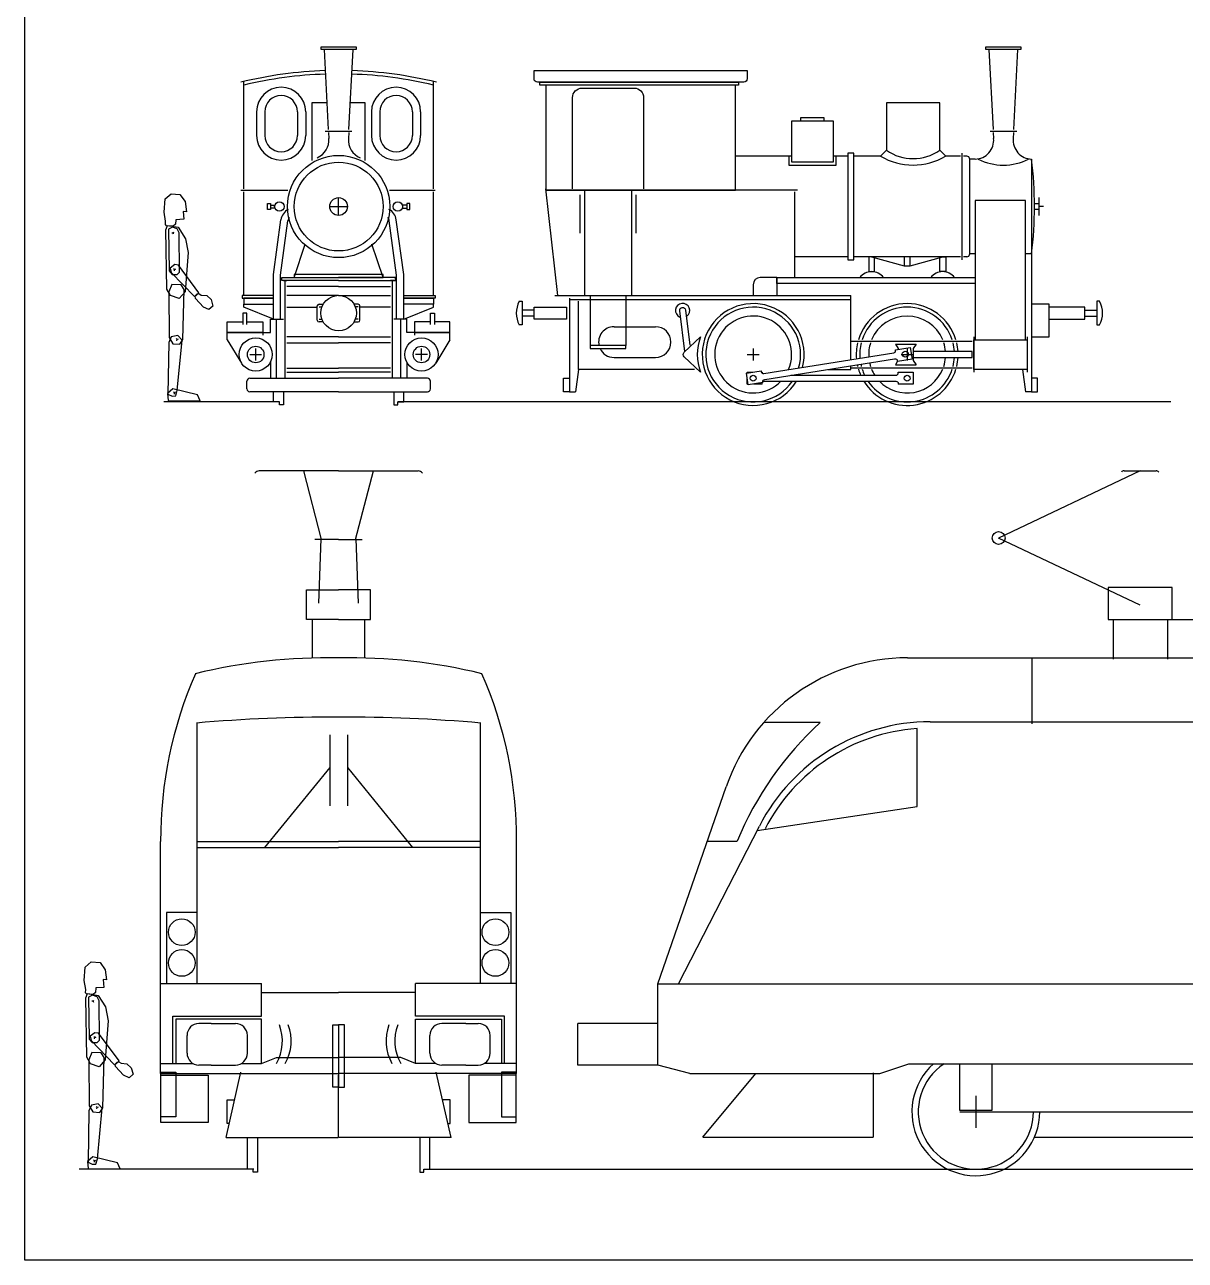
# Model space of a CAD drawing. Extents: x -9190 to 21925, y -3698 to 11555.
# Drawn here: x 17650 to 18085.5, y 4450 to 4913.8 of the extents above; entities that cross this region are included whole.
import ezdxf

# ---------------------------------------------------------------- set-up
doc = ezdxf.new("R2010")
doc.units = 0
doc.layers.get('0').update_dxf_attribs({"linetype": 'CONTINUOUS'})
doc.layers.add('1', color=7, linetype='CONTINUOUS')

msp = doc.modelspace()

# ---------------------------------------------------------------- linework, layer by layer
for p, q in [((17761.22, 4904.44), (17761.22, 4905.56)), ((17761.22, 4905.56), (17774.33, 4905.56)), ((17774.33, 4904.44), (17761.22, 4904.44)), ((17762.33, 4904.44), (17763.89, 4874.44)), ((17773.22, 4904.44), (17762.33, 4904.44)), ((17771.67, 4874.44), (17773.22, 4904.44)), ((17774.33, 4905.56), (17774.33, 4904.44)), ((17732.22, 4852.22), (17732.22, 4892.49)), ((17803.33, 4852.22), (17803.33, 4892.49)), ((17757.78, 4884.44), (17757.78, 4862.88)), ((17763.37, 4884.44), (17757.78, 4884.44)), ((17777.78, 4884.44), (17772.19, 4884.44)), ((17777.78, 4862.88), (17777.78, 4884.44)), ((17737, 4881.11), (17737, 4872.22)), ((17740.11, 4881.11), (17740.11, 4872.22)), ((17752.33, 4881.11), (17752.33, 4872.22)), ((17755.44, 4881.11), (17755.44, 4872.22)), ((17780.11, 4881.11), (17780.11, 4872.22)), ((17783.22, 4881.11), (17783.22, 4872.22)), ((17795.44, 4881.11), (17795.44, 4872.22)), ((17798.56, 4881.11), (17798.56, 4872.22)), ((17762.78, 4873.89), (17772.78, 4873.89)), ((17763.98, 4873.33), (17764.11, 4871.11)), ((17771.58, 4873.33), (17771.44, 4871.11)), ((18012.22, 4873.89), (18022.22, 4873.89)), ((18013.42, 4873.33), (18013.56, 4871.11)), ((18021.02, 4873.33), (18020.89, 4871.11)), ((17971.11, 4864.44), (17973.33, 4866.67)), ((17993.33, 4866.67), (17995.56, 4864.44)), ((18001.67, 4865.56), (18001.67, 4825.56)), ((17937.78, 4864.44), (17916.67, 4864.44)), ((17958.89, 4864.44), (17953.33, 4864.44)), ((17971.11, 4864.44), (17961.11, 4864.44)), ((18001.11, 4864.44), (17995.56, 4864.44)), ((18003.56, 4864.44), (18002.22, 4864.44)), ((18004.44, 4863.56), (18004.44, 4827.56)), ((18006.67, 4863.33), (18004.44, 4863.33)), ((18027.78, 4863.33), (18027.78, 4776)), ((17731.11, 4851.67), (17748.73, 4851.67)), ((17786.82, 4851.67), (17804, 4851.67)), ((17850, 4812.22), (17845.56, 4852.22)), ((17940, 4851.67), (17845.56, 4851.67)), ((17732.22, 4812.22), (17732.22, 4851.11)), ((17767.78, 4842.22), (17767.78, 4848.89)), ((17803.33, 4812.22), (17803.33, 4851.11)), ((17858.33, 4850), (17858.33, 4835.56)), ((17879.44, 4835.56), (17879.44, 4850)), ((17938.89, 4851.11), (17938.89, 4818.89)), ((18030.56, 4848.89), (18030.56, 4842.22)), ((17741.11, 4846.67), (17742.22, 4846.67)), ((17741.11, 4844.44), (17741.11, 4846.67)), ((17742.22, 4844.44), (17741.11, 4844.44)), ((17742.22, 4846.67), (17742.22, 4844.44)), ((17742.22, 4846.11), (17743.78, 4846.11)), ((17743.78, 4845), (17742.22, 4845)), ((17743.78, 4846.11), (17743.78, 4845)), ((17764.44, 4845.56), (17771.11, 4845.56)), ((17791.78, 4846.11), (17791.78, 4845)), ((17793.33, 4846.11), (17791.78, 4846.11)), ((17791.78, 4845), (17793.33, 4845)), ((17793.33, 4846.67), (17793.33, 4844.44)), ((17794.44, 4846.67), (17793.33, 4846.67)), ((17793.33, 4844.44), (17794.44, 4844.44)), ((17794.44, 4844.44), (17794.44, 4846.67)), ((18032.22, 4845.56), (18030.56, 4845.56)), ((17743.33, 4820), (17746.14, 4840.59)), ((17746, 4819.82), (17748.78, 4840.23)), ((17789.56, 4819.82), (17786.77, 4840.23)), ((17792.22, 4820), (17789.41, 4840.59)), ((17751.11, 4818.89), (17755.28, 4831.39)), ((17784.44, 4818.89), (17780.28, 4831.39)), ((17958.89, 4826.67), (17938.89, 4826.67)), ((18001.11, 4826.67), (17961.11, 4826.67)), ((18003.56, 4826.67), (18002.22, 4826.67)), ((18006.67, 4827.78), (18004.44, 4827.78)), ((18027.78, 4827.78), (18025.56, 4827.78)), ((17743.33, 4803.33), (17743.33, 4820)), ((17746, 4803.33), (17746, 4819.82)), ((17751.11, 4820), (17751.11, 4818.89)), ((17784.44, 4820), (17751.11, 4820)), ((17784.44, 4818.89), (17784.44, 4820)), ((17789.56, 4803.33), (17789.56, 4819.82)), ((17792.22, 4803.33), (17792.22, 4820)), ((17746.44, 4818.89), (17767.78, 4818.89)), ((17746.44, 4817.78), (17746.44, 4818.89)), ((17767.78, 4817.78), (17746.44, 4817.78)), ((17747.11, 4817.78), (17748.33, 4817.78)), ((17747.62, 4817.78), (17747.62, 4781.11)), ((17747.62, 4815.56), (17747.62, 4794.44)), ((17767.78, 4815.56), (17748.33, 4815.56)), ((17751.11, 4818.89), (17784.44, 4818.89)), ((17789.11, 4818.89), (17767.78, 4818.89)), ((17767.78, 4817.78), (17789.11, 4817.78)), ((17767.78, 4815.56), (17787.22, 4815.56)), ((17788.44, 4817.78), (17787.22, 4817.78)), ((17787.93, 4817.78), (17787.93, 4781.11)), ((17787.93, 4815.56), (17787.93, 4794.44)), ((17789.11, 4817.78), (17789.11, 4818.89)), ((17923.33, 4816.22), (17923.33, 4812.22)), ((17932.22, 4818.89), (17926, 4818.89)), ((17932.22, 4818.89), (17932.22, 4812.22)), ((17743.33, 4812.22), (17731.56, 4812.22)), ((17731.56, 4812.22), (17731.56, 4811.11)), ((17731.56, 4811.11), (17743.33, 4811.11)), ((17743.33, 4811.11), (17732.22, 4811.11)), ((17732.22, 4811.11), (17732.22, 4808.89)), ((17767.78, 4812.22), (17748.33, 4812.22)), ((17767.78, 4812.22), (17787.22, 4812.22)), ((17792.22, 4812.22), (17804, 4812.22)), ((17804, 4811.11), (17792.22, 4811.11)), ((17792.22, 4811.11), (17803.33, 4811.11)), ((17803.33, 4811.11), (17803.33, 4808.89)), ((17804, 4812.22), (17804, 4811.11)), ((17848.89, 4812.22), (17960, 4812.22)), ((17854.44, 4811.11), (17854.44, 4776)), ((17960, 4810.56), (17854.44, 4810.56)), ((17857.78, 4784.44), (17857.78, 4810)), ((17875.56, 4812.22), (17875.56, 4793.33)), ((17960, 4788.04), (17960, 4812.22)), ((17731.78, 4805.56), (17731.78, 4801.33)), ((17733.33, 4805.56), (17731.78, 4805.56)), ((17732.22, 4808.89), (17743.33, 4808.89)), ((17732.22, 4807.78), (17732.22, 4808.89)), ((17743.33, 4803.33), (17732.22, 4807.78)), ((17733.33, 4801.33), (17733.33, 4805.56)), ((17748.33, 4807.78), (17759.78, 4807.78)), ((17759.78, 4802.89), (17759.78, 4808.22)), ((17760.44, 4808.89), (17762, 4808.89)), ((17760.44, 4807.89), (17761.49, 4807.89)), ((17775.11, 4808.89), (17773.55, 4808.89)), ((17775.11, 4807.89), (17774.02, 4807.89)), ((17775.78, 4802.89), (17775.78, 4808.22)), ((17787.22, 4807.78), (17775.78, 4807.78)), ((17803.33, 4808.89), (17792.22, 4808.89)), ((17792.22, 4803.33), (17803.33, 4807.78)), ((17802.22, 4805.56), (17803.78, 4805.56)), ((17802.22, 4801.33), (17802.22, 4805.56)), ((17803.33, 4807.78), (17803.33, 4808.89)), ((17803.78, 4805.56), (17803.78, 4801.33)), ((17841.11, 4806.67), (17836.67, 4806.67)), ((18047.78, 4806.67), (18052.22, 4806.67)), ((17726, 4802.22), (17731.78, 4802.22)), ((17726, 4798.22), (17726, 4802.22)), ((17726, 4795.56), (17726, 4802.22)), ((17733.33, 4802.22), (17739.33, 4802.22)), ((17739.33, 4802.22), (17739.33, 4798.22)), ((17742.22, 4803.33), (17747.11, 4803.33)), ((17742.22, 4798.22), (17742.22, 4803.33)), ((17744.44, 4781.11), (17744.44, 4803.33)), ((17760.44, 4803.22), (17761.53, 4803.22)), ((17762, 4802.22), (17760.44, 4802.22)), ((17773.55, 4802.22), (17775.11, 4802.22)), ((17775.11, 4803.22), (17774.01, 4803.22)), ((17793.33, 4803.33), (17788.44, 4803.33)), ((17791.11, 4781.11), (17791.11, 4803.33)), ((17793.33, 4798.22), (17793.33, 4803.33)), ((17796.22, 4802.22), (17796.22, 4798.22)), ((17802.22, 4802.22), (17796.22, 4802.22)), ((17809.56, 4802.22), (17803.78, 4802.22)), ((17809.56, 4798.22), (17809.56, 4802.22)), ((17809.56, 4795.56), (17809.56, 4802.22)), ((17841.11, 4804.44), (17836.67, 4804.44)), ((17871.11, 4800.44), (17886.67, 4800.44)), ((18047.78, 4804.44), (18052.22, 4804.44)), ((17726, 4797.33), (17726, 4798.22)), ((17726, 4798.22), (17739.33, 4798.22)), ((17739.33, 4798.22), (17726, 4798.22)), ((17739.33, 4798.22), (17739.33, 4797.33)), ((17739.33, 4798.22), (17742.22, 4798.22)), ((17767.78, 4796.67), (17748.33, 4796.67)), ((17767.78, 4796.67), (17787.22, 4796.67)), ((17796.22, 4798.22), (17793.33, 4798.22)), ((17796.22, 4798.22), (17796.22, 4797.33)), ((17809.56, 4798.22), (17796.22, 4798.22)), ((17796.22, 4798.22), (17809.56, 4798.22)), ((17809.56, 4797.33), (17809.56, 4798.22)), ((18006.11, 4796.67), (18006.11, 4783.33)), ((18026.11, 4796.67), (18026.11, 4783.33)), ((17726, 4795.56), (17731.35, 4786.76)), ((17736.67, 4787.78), (17736.67, 4792.22)), ((17748.33, 4794.44), (17767.78, 4794.44)), ((17787.22, 4794.44), (17767.78, 4794.44)), ((17798.89, 4787.78), (17798.89, 4792.22)), ((17809.56, 4795.56), (17804.2, 4786.76)), ((17923.33, 4792.22), (17923.33, 4787.78)), ((17960, 4795), (18005.56, 4795)), ((17976.67, 4793.89), (17984.44, 4793.89)), ((17981.11, 4792.22), (17981.11, 4787.78)), ((17734.44, 4790), (17738.89, 4790)), ((17742.22, 4787.11), (17742.22, 4781.11)), ((17793.33, 4787.11), (17793.33, 4781.11)), ((17801.11, 4790), (17796.67, 4790)), ((17871.11, 4788.89), (17886.67, 4788.89)), ((17921.11, 4790), (17925.56, 4790)), ((17978.89, 4790), (17983.33, 4790)), ((17748.33, 4784.89), (17767.78, 4784.89)), ((17748.33, 4783.33), (17767.78, 4783.33)), ((17857.78, 4784.44), (17856.67, 4776)), ((17901.3, 4784.44), (17857.78, 4784.44)), ((17951.48, 4784.44), (17960, 4784.44)), ((17960, 4784.44), (17960, 4785.79)), ((17960, 4785), (18005.56, 4785)), ((17976.67, 4786.11), (17984.44, 4786.11)), ((18024.44, 4784.44), (18025.56, 4776)), ((17733.33, 4777.11), (17733.33, 4780)), ((17734.44, 4781.11), (17767.78, 4781.11)), ((17801.11, 4781.11), (17767.78, 4781.11)), ((17802.22, 4777.11), (17802.22, 4780)), ((17767.78, 4776), (17734.44, 4776)), ((17743.33, 4772.22), (17743.33, 4776)), ((17747.11, 4776), (17747.11, 4771.11)), ((17767.78, 4776), (17801.11, 4776)), ((17788.44, 4776), (17788.44, 4771.11)), ((17792.22, 4772.22), (17792.22, 4776)), ((17854.44, 4776), (17856.67, 4776)), ((18027.78, 4776), (18025.56, 4776)), ((17745.56, 4772.22), (17743.33, 4772.22)), ((17745.56, 4771.11), (17745.56, 4772.22)), ((17747.11, 4771.11), (17745.56, 4771.11)), ((17788.44, 4771.11), (17790, 4771.11)), ((17790, 4772.22), (17792.22, 4772.22)), ((17790, 4771.11), (17790, 4772.22)), ((17767.78, 4746.34), (17737.95, 4746.34)), ((17761.4, 4720.57), (17754.75, 4746.34)), ((17767.78, 4746.34), (17797.6, 4746.34)), ((17774.16, 4720.57), (17780.81, 4746.34)), ((18068.49, 4746.34), (18015.43, 4721.11)), ((18062.49, 4746.34), (18074.49, 4746.34)), ((17767.78, 4720.56), (17758.89, 4720.56)), ((17760.35, 4696.7), (17761.19, 4720.78)), ((17767.78, 4720.56), (17776.67, 4720.56)), ((17775.2, 4696.7), (17774.36, 4720.78)), ((18068.49, 4695.87), (18015.43, 4721.11)), ((17757.92, 4676.11), (17757.92, 4690.56)), ((17777.64, 4676.11), (17777.64, 4690.56)), ((18056.54, 4690.56), (18289.58, 4690.56)), ((18058.46, 4690.27), (18058.46, 4675.69)), ((18078.74, 4690.27), (18078.74, 4675.69)), ((17981.23, 4676.16), (18289.58, 4676.16)), ((18028.01, 4651.38), (18028.01, 4676.11)), ((17989.73, 4652.16), (18289.58, 4652.16)), ((17714.62, 4651.67), (17714.62, 4553.89)), ((17714.62, 4651.67), (17714.62, 4607.22)), ((17820.94, 4651.67), (17820.94, 4553.89)), ((17820.94, 4651.67), (17820.94, 4607.22)), ((17948.52, 4651.9), (17927.33, 4651.9)), ((17984.81, 4620.36), (17984.81, 4649.59)), ((17764.44, 4647.22), (17764.44, 4620.56)), ((17771.11, 4647.22), (17771.11, 4620.56)), ((17764.44, 4635), (17740, 4605)), ((17771.11, 4635), (17795.56, 4605)), ((17887.58, 4553.76), (17913.19, 4627.73)), ((17924.81, 4611.36), (17984.87, 4620.37)), ((17895.29, 4553.76), (17925.65, 4613.01)), ((17700.98, 4520.16), (17700.98, 4607.22)), ((17714.62, 4607.22), (17767.78, 4607.22)), ((17820.94, 4607.22), (17767.78, 4607.22)), ((17834.58, 4520.16), (17834.58, 4607.22)), ((17906.12, 4607.3), (17917.28, 4607.3)), ((17714.4, 4605), (17767.78, 4605)), ((17821.16, 4605), (17767.78, 4605)), ((17703.2, 4580.61), (17703.2, 4553.84)), ((17714.62, 4580.61), (17703.2, 4580.61)), ((17820.94, 4580.61), (17832.36, 4580.61)), ((17832.36, 4580.61), (17832.36, 4553.84)), ((17700.98, 4553.89), (17738.89, 4553.89)), ((17738.89, 4550.56), (17767.78, 4550.56)), ((17796.67, 4550.56), (17767.78, 4550.56)), ((17834.58, 4553.89), (17796.67, 4553.89)), ((17887.58, 4553.76), (18289.58, 4553.76)), ((17887.58, 4523.29), (17887.58, 4553.76)), ((17720, 4538.89), (17715.36, 4538.89)), ((17720, 4538.89), (17729.09, 4538.89)), ((17815.56, 4538.89), (17806.47, 4538.89)), ((17815.55, 4538.89), (17820.2, 4538.89)), ((17887.58, 4538.89), (17857.58, 4538.89)), ((17857.58, 4523.29), (17857.58, 4538.89)), ((17710.91, 4527.73), (17710.91, 4534.44)), ((17733.53, 4527.73), (17733.53, 4534.44)), ((17802.02, 4527.73), (17802.02, 4534.44)), ((17824.64, 4527.73), (17824.64, 4534.44)), ((17700.98, 4523.89), (17713.12, 4523.89)), ((17720, 4523.29), (17715.36, 4523.29)), ((17720, 4523.29), (17729.09, 4523.29)), ((17731.32, 4523.89), (17738.89, 4523.89)), ((17804.23, 4523.89), (17796.67, 4523.89)), ((17815.56, 4523.29), (17806.47, 4523.29)), ((17815.55, 4523.29), (17820.2, 4523.29)), ((17834.58, 4523.89), (17822.43, 4523.89)), ((17887.58, 4523.29), (17857.58, 4523.29)), ((17899.58, 4520.16), (17887.58, 4523.29)), ((17970.88, 4520.16), (17981.68, 4523.76)), ((17981.68, 4523.76), (18158.08, 4523.76)), ((17700.98, 4520.16), (17767.78, 4520.16)), ((17725.56, 4496.11), (17731.11, 4520.56)), ((17834.58, 4520.16), (17767.78, 4520.16)), ((17767.78, 4496.11), (17767.78, 4519.44)), ((17767.78, 4496.11), (17767.78, 4519.44)), ((17810, 4496.11), (17804.44, 4520.56)), ((17899.58, 4520.16), (17970.88, 4520.16)), ((17904.49, 4496.16), (17924.33, 4520.16)), ((17968.41, 4520.4), (17968.41, 4496.16)), ((18006.88, 4511.76), (18006.88, 4499.76)), ((18000.88, 4505.76), (18012.88, 4505.76)), ((18006.88, 4505.76), (18132.88, 4505.76)), ((17725.56, 4496.11), (17767.64, 4496.11)), ((17810, 4496.11), (17767.91, 4496.11)), ((17904.49, 4496.16), (17968.41, 4496.16)), ((18028.87, 4496.16), (18110.88, 4496.16))]:
    msp.add_line(p, q)
at = {"color": 5}
for p, q in [((17745.56, 4772.22), (17702.22, 4772.22)), ((18080, 4772.22), (17790, 4772.22)), ((17736.02, 4484.16), (17670.47, 4484.16)), ((17799.8, 4484.16), (18711.8, 4484.16))]:
    msp.add_line(p, q, dxfattribs=at)
for points in [[(17650, 5275), (19025, 5275), (19025, 4450), (17650, 4450)], [(18010.67, 4905.56), (18023.78, 4905.56), (18023.78, 4904.44), (18010.67, 4904.44)], [(17843.33, 4892.22), (17917.78, 4892.22), (17917.78, 4891.11), (17843.33, 4891.11)], [(17845.56, 4851.67), (17916.67, 4851.67), (17916.67, 4891.11), (17845.56, 4891.11)], [(17953.33, 4862.22), (17937.78, 4862.22), (17937.78, 4877.78), (17953.33, 4877.78)], [(17941.11, 4877.78), (17950, 4877.78), (17950, 4878.89), (17941.11, 4878.89)], [(17958.89, 4825.56), (17961.11, 4825.56), (17961.11, 4865.56), (17958.89, 4865.56)], [(18025.56, 4847.78), (18006.67, 4847.78), (18006.67, 4795.56), (18025.56, 4795.56)], [(17966.67, 4821.11), (17968.89, 4821.11), (17968.89, 4826.67), (17966.67, 4826.67)], [(17980, 4823.33), (17982.22, 4823.33), (17982.22, 4826.67), (17980, 4826.67)], [(17995.56, 4821.11), (17993.33, 4821.11), (17993.33, 4826.67), (17995.56, 4826.67)], [(17932.22, 4818.89), (18006.67, 4818.89), (18006.67, 4816.67), (17932.22, 4816.67)], [(17715.31, 4812.88), (17716.21, 4812.32), (17718.37, 4812.11), (17719.92, 4810.64), (17720.63, 4808.17), (17719.13, 4806.86), (17717.08, 4807.77), (17714.06, 4811.08), (17713.98, 4811.98), (17714.67, 4812.76)], [(17853.33, 4803.33), (17841.11, 4803.33), (17841.11, 4807.78), (17853.33, 4807.78)], [(18027.78, 4796.67), (18034.44, 4796.67), (18034.44, 4808.89), (18027.78, 4808.89)], [(17862.22, 4792.22), (17875.56, 4792.22), (17875.56, 4793.33), (17862.22, 4793.33)], [(18026.11, 4784.44), (18006.11, 4784.44), (18006.11, 4795.56), (18026.11, 4795.56)], [(18005.56, 4791.11), (17983.33, 4791.11), (17983.33, 4788.89), (18005.56, 4788.89)], [(17854.44, 4776), (17852.22, 4776), (17852.22, 4781.11), (17854.44, 4781.11)], [(18027.78, 4776), (18030, 4776), (18030, 4781.11), (18027.78, 4781.11)], [(18056.54, 4690.56), (18080.54, 4690.56), (18080.54, 4702.56), (18056.54, 4702.56)], [(17767.78, 4515), (17765.56, 4515), (17765.56, 4538.33), (17767.78, 4538.33)], [(17767.78, 4515), (17770, 4515), (17770, 4538.33), (17767.78, 4538.33)], [(17685.31, 4524.55), (17686.21, 4523.99), (17688.37, 4523.78), (17689.92, 4522.3), (17690.63, 4519.84), (17689.13, 4518.53), (17687.08, 4519.44), (17684.06, 4522.74), (17683.98, 4523.64), (17684.67, 4524.43)], [(17701.11, 4520.56), (17706.67, 4520.56), (17706.67, 4503.89), (17701.11, 4503.89)], [(17701.11, 4519.44), (17718.89, 4519.44), (17718.89, 4501.67), (17701.11, 4501.67)], [(17834.44, 4519.44), (17816.67, 4519.44), (17816.67, 4501.67), (17834.44, 4501.67)], [(17834.44, 4520.56), (17828.89, 4520.56), (17828.89, 4503.89), (17834.44, 4503.89)]]:
    msp.add_lwpolyline(points, close=True)
for points in [[(18021.11, 4874.44), (18022.67, 4904.44), (18011.78, 4904.44), (18013.33, 4874.44)], [(17993.33, 4866.67), (17993.33, 4884.44), (17973.33, 4884.44), (17973.33, 4866.67)], [(17936.67, 4864.44), (17936.67, 4861.11), (17954.44, 4861.11), (17954.44, 4864.44)], [(17860, 4851.67), (17860, 4812.22), (17877.78, 4812.22), (17877.78, 4851.67)], [(18030.56, 4844.44), (18028.89, 4844.44), (18028.89, 4846.67), (18030.56, 4846.67)], [(17967.78, 4826.67), (17980, 4823.33), (17982.22, 4823.33), (17994.44, 4826.67)], [(17835.56, 4810), (17836.67, 4810), (17836.67, 4801.11), (17835.56, 4801.11)], [(17862.22, 4812.22), (17862.22, 4793.33)], [(18053.33, 4810), (18052.22, 4810), (18052.22, 4801.11), (18053.33, 4801.11)], [(18034.44, 4803.33), (18047.78, 4803.33), (18047.78, 4807.78), (18034.44, 4807.78)], [(17976.67, 4793.89), (17977.78, 4792.22), (17977.78, 4791.98)], [(17976.76, 4791.82), (17982.25, 4792.69), (17982.94, 4788.3), (17977.46, 4787.43)], [(17984.44, 4793.89), (17983.33, 4792.22), (17983.33, 4787.78), (17984.44, 4786.11)], [(17977.45, 4787.45), (17976.67, 4786.11)], [(17787.22, 4784.89), (17767.78, 4784.89)], [(17787.22, 4783.33), (17767.78, 4783.33)], [(17926.97, 4779.44), (17921.49, 4778.57), (17920.79, 4782.96), (17926.28, 4783.83)], [(17921.11, 4783.01), (17921.11, 4783.33), (17923.16, 4783.33)], [(17926.4, 4783.33), (17926.67, 4783.33)], [(17977.78, 4783.33), (17983.33, 4783.33), (17983.33, 4778.89), (17977.78, 4778.89)], [(17921.44, 4778.89), (17921.11, 4778.89), (17921.11, 4780.94)], [(17926.67, 4778.89), (17923.51, 4778.89)], [(17767.78, 4690.56), (17755.78, 4690.56), (17755.78, 4701.68), (17767.78, 4701.68)], [(17767.78, 4690.56), (17779.78, 4690.56), (17779.78, 4701.68), (17767.78, 4701.68)], [(17705.56, 4523.89), (17705.56, 4541.67), (17738.89, 4541.67), (17738.89, 4553.89)], [(17830, 4523.89), (17830, 4541.67), (17796.67, 4541.67), (17796.67, 4553.89)], [(17731.32, 4523.89), (17738.89, 4523.89), (17738.89, 4540.56), (17706.67, 4540.56), (17706.67, 4523.89), (17713.12, 4523.89)], [(17804.23, 4523.89), (17796.67, 4523.89), (17796.67, 4540.56), (17828.89, 4540.56), (17828.89, 4523.89), (17822.43, 4523.89)], [(17738.89, 4523.89), (17744.44, 4526.11), (17767.78, 4526.11)], [(17796.67, 4523.89), (17791.11, 4526.11), (17767.78, 4526.11)], [(18012.88, 4523.76), (18012.88, 4506.19), (18000.88, 4506.19), (18000.88, 4523.76)], [(17726.75, 4501.36), (17725.98, 4501.36), (17725.98, 4510.24), (17728.77, 4510.24)], [(17808.81, 4501.36), (17809.58, 4501.36), (17809.58, 4510.24), (17806.79, 4510.24)], [(17737.31, 4496.11), (17737.31, 4483.05), (17735.76, 4483.05), (17735.76, 4484.16), (17733.53, 4484.16), (17733.53, 4496.11)], [(17798.24, 4496.11), (17798.24, 4483.05), (17799.8, 4483.05), (17799.8, 4484.16), (17802.02, 4484.16), (17802.02, 4496.11)]]:
    msp.add_lwpolyline(points)
msp.add_lwpolyline([(17841.11, 4896.67), (17921.11, 4896.67), (17921.11, 4893.56, -0.414214), (17919.78, 4892.22), (17842.44, 4892.22, -0.414214), (17841.11, 4893.56)], format="xyb", close=True)
for points in [[(17855.56, 4852.22), (17855.56, 4886.44, -0.414214), (17859.11, 4890), (17878.67, 4890, -0.414214), (17882.22, 4886.44), (17882.22, 4852.22)], [(17897.63, 4791.15), (17895.75, 4806.41, -0.414214), (17896.72, 4807.65), (17896.72, 4807.65, -0.414214), (17897.96, 4806.68), (17899.58, 4793.5)], [(17903.51, 4783.33), (17897.38, 4789.15, -0.36205), (17897.38, 4790.85), (17903.51, 4796.67)], [(17926.28, 4783.83), (17926.31, 4783.61, 0.414214), (17927.33, 4782.87), (17976.06, 4790.59, 0.414214), (17976.79, 4791.6), (17976.76, 4791.82)], [(17926.97, 4779.44), (17926.94, 4779.66, -0.414214), (17927.68, 4780.67), (17976.4, 4788.39, -0.414214), (17977.42, 4787.65), (17977.46, 4787.43)], [(17926.67, 4783.33), (17926.67, 4783.11, 0.023968), (17926.67, 4783.03, 0.023968)], [(17937.45, 4782.22), (17976.89, 4782.22, 0.414214), (17977.78, 4783.11), (17977.78, 4783.33)], [(17926.67, 4778.89), (17926.67, 4779.11, -0.414214), (17927.56, 4780), (17976.89, 4780, -0.414214), (17977.78, 4779.11), (17977.78, 4778.89)]]:
    msp.add_lwpolyline(points, format="xyb")
for centre, radius in [((17767.78, 4845.56), 19.2), ((17767.78, 4845.56), 16.67), ((17745.56, 4845.56), 1.78), ((17767.78, 4845.56), 3.33), ((17790, 4845.56), 1.78), ((17767.78, 4805.56), 6.67), ((17736.67, 4790), 6.22), ((17798.89, 4790), 6.22), ((17736.67, 4790), 3.11), ((17798.89, 4790), 3.11), ((17980.4, 4790.15), 1.11), ((17923.33, 4781.11), 1.11), ((17923.33, 4781.11), 1.11), ((17981.11, 4781.11), 1.11), ((18015.43, 4721.11), 2.4), ((17708.94, 4573.18), 5.02), ((17826.61, 4573.18), 5.02), ((17708.94, 4561.62), 5.02), ((17826.61, 4561.62), 5.02)]:
    msp.add_circle(centre, radius)
for centre, radius, start, end in [((17767.78, 4743.26), 153.4, 91.8816, 103.8287), ((17767.78, 4741.93), 153.4, 91.8558, 103.4017), ((17767.78, 4741.93), 153.4, 76.5983, 88.1442), ((17767.78, 4743.26), 153.4, 76.1713, 88.1184), ((17746.22, 4881.11), 9.22, 0, 180), ((17789.33, 4881.11), 9.22, 0, 180), ((17746.22, 4881.11), 6.11, 0, 180), ((17789.33, 4881.11), 6.11, 0, 180), ((17746.22, 4872.22), 9.22, 180, 0), ((17746.22, 4872.22), 6.11, 180, 0), ((17756.81, 4870.57), 7.32, 293.9567, 4.277), ((17778.79, 4870.58), 7.36, 175.8527, 246.6037), ((17789.33, 4872.22), 9.22, 180, 0), ((17789.33, 4872.22), 6.11, 180, 0), ((18006.39, 4870.52), 7.19, 272.2317, 4.7048), ((18028.06, 4870.52), 7.19, 175.2952, 267.7683), ((17983.33, 4881.18), 17.63, 235.437, 304.563), ((17983.33, 4885.19), 24.07, 239.4898, 300.5102), ((18003.56, 4863.56), 0.889, 0, 90), ((18017.22, 4882.1), 21.01, 243.2911, 296.7089), ((17886.11, 4845.56), 142.78, 352.8473, 7.1527), ((17751.27, 4839.84), 5.19, 117.3653, 171.6269), ((17784.28, 4839.84), 5.19, 8.3731, 62.6347), ((17751.27, 4839.84), 2.52, 140.1068, 171.6269), ((17784.28, 4839.84), 2.52, 8.3731, 39.8932), ((17784.28, 4839.84), 2.52, 8.3731, 39.8932), ((18003.56, 4827.56), 0.889, 270, 0), ((17967.78, 4815.56), 5.56, 36.8699, 143.1301), ((17994.44, 4815.56), 5.56, 36.8699, 143.1301), ((17926, 4816.22), 2.67, 90, 180), ((17843.89, 4805.56), 9.44, 151.9275, 208.0725), ((18045, 4805.56), 9.44, 331.9275, 28.0725), ((17760.44, 4808.22), 0.667, 90, 180), ((17775.11, 4808.22), 0.667, 0, 90), ((17896.86, 4806.54), 2.67, 307, 247), ((17923.33, 4790), 19.11, 345.3436, 328.4491), ((17923.33, 4790), 17.78, 343.4471, 325.7711), ((17981.11, 4790), 19.11, 16.8997, 163.1003), ((17981.11, 4790), 17.78, 18.21, 161.79), ((17760.44, 4802.89), 0.667, 180, 270), ((17775.11, 4802.89), 0.667, 270, 0), ((17871.11, 4794.67), 5.78, 90, 193.3424), ((17886.67, 4794.67), 5.78, 270, 90), ((17923.33, 4790), 14.44, 336.9347, 316.1869), ((17981.11, 4790), 14.44, 22.6199, 157.3801), ((17922.04, 4790), 19.69, 160.2084, 199.7916), ((17871.11, 4794.67), 5.78, 205.029, 270), ((17981.11, 4790), 19.11, 166.5523, 184.8889), ((17981.11, 4790), 17.78, 165.5225, 184.58), ((17981.11, 4790), 14.44, 162.0798, 183.5572), ((17981.11, 4790), 14.44, 4.4117, 17.9202), ((17981.11, 4790), 17.78, 3.5833, 14.4775), ((17981.11, 4790), 19.11, 3.333, 13.4477), ((17981.11, 4790), 14.44, 192.382, 197.9202), ((17981.11, 4790), 14.44, 342.0798, 355.5883), ((17981.11, 4790), 17.78, 345.5225, 356.4167), ((17981.11, 4790), 19.11, 346.5523, 356.667), ((17923.33, 4790), 17.78, 334.0555, 335.1967), ((17923.33, 4790), 19.11, 335.9849, 337.8333), ((17981.11, 4790), 19.11, 191.5556, 193.4477), ((17981.11, 4790), 19.11, 196.8997, 204.0151), ((17981.11, 4790), 17.78, 191.7474, 194.4775), ((17981.11, 4790), 17.78, 198.21, 205.9445), ((17981.11, 4790), 19.11, 211.5509, 343.1003), ((17981.11, 4790), 17.78, 214.2289, 341.79), ((17981.11, 4790), 14.44, 202.6199, 212.579), ((17981.11, 4790), 14.44, 223.8131, 337.3801), ((17734.44, 4780), 1.11, 90, 180), ((17801.11, 4780), 1.11, 0, 90), ((17734.44, 4777.11), 1.11, 180, 270), ((17801.11, 4777.11), 1.11, 270, 0), ((17738.1, 4744.09), 2.26, 93.7342, 141.8218), ((17797.46, 4744.09), 2.26, 38.1782, 86.2658), ((18062.55, 4744.93), 1.41, 92.0858, 138.3484), ((18074.44, 4744.93), 1.41, 41.6516, 87.9142), ((17763.34, 4469.41), 206.75, 88.7711, 103.8033), ((17772.21, 4469.41), 206.75, 76.1967, 91.2289), ((17981.23, 4604.16), 72, 90, 160.8993), ((17857.14, 4607.72), 156.16, 156.4201, 180.1823), ((17678.42, 4607.72), 156.16, 359.8177, 23.5799), ((17765.02, 4078.88), 575.01, 89.72554, 95.04635), ((17770.53, 4078.88), 575.01, 84.95365, 90.27446), ((17989.73, 4580.16), 72, 90, 152.8616), ((18033.9, 4558.86), 126.28, 132.5431, 157.4458), ((17989.73, 4580.16), 69.6, 94.0495, 152.8616), ((17715.36, 4534.44), 4.44, 90, 180), ((17729.09, 4534.44), 4.44, 0, 90), ((17729.8, 4532.28), 16.88, 330.1936, 21.009), ((17733.13, 4532.28), 16.88, 330.1936, 21.009), ((17802.43, 4532.28), 16.88, 158.991, 209.8064), ((17805.76, 4532.28), 16.88, 158.991, 209.8064), ((17806.47, 4534.44), 4.44, 90, 180), ((17820.2, 4534.44), 4.44, 0, 90), ((17715.36, 4527.73), 4.44, 180, 270), ((17729.09, 4527.73), 4.44, 270, 0), ((17806.47, 4527.73), 4.44, 180, 270), ((17820.2, 4527.73), 4.44, 270, 0), ((18006.88, 4505.76), 24, 131.4096, 0), ((18006.88, 4505.76), 21.6, 123.5573, 0)]:
    msp.add_arc(centre, radius, start, end)
at = {"layer": '1', "color": 7}
for p, q in [((17702.31, 4843.42), (17702.69, 4848.41)), ((17702.69, 4848.41), (17704.93, 4850.34)), ((17704.93, 4850.34), (17708.26, 4850.08)), ((17708.26, 4850.08), (17710.16, 4847.42)), ((17710.16, 4847.42), (17710.7, 4843.61)), ((17702.88, 4840.02), (17702.31, 4843.42)), ((17709.45, 4843.71), (17709.64, 4840.76)), ((17710.7, 4843.61), (17709.45, 4843.71)), ((17702.79, 4838.77), (17702.88, 4840.02)), ((17703.17, 4838.32), (17702.79, 4838.77)), ((17702.97, 4836.81), (17703.54, 4838.43)), ((17705.67, 4838.13), (17703.17, 4838.32)), ((17703.54, 4838.43), (17707.6, 4837.76)), ((17705.48, 4837.79), (17703.98, 4837.06)), ((17707.15, 4837.21), (17705.48, 4837.79)), ((17706.57, 4838.9), (17705.67, 4838.13)), ((17706.7, 4840.57), (17706.57, 4838.9)), ((17709.64, 4840.76), (17706.7, 4840.57)), ((17707.6, 4837.76), (17710.29, 4833.48)), ((17703.31, 4814.56), (17702.97, 4836.81)), ((17703.98, 4837.06), (17704.19, 4821.36)), ((17705.64, 4835.55), (17705.18, 4835.6)), ((17705.87, 4835.89), (17705.64, 4835.55)), ((17705.64, 4835.55), (17705.87, 4835.89)), ((17705.88, 4835.14), (17705.64, 4835.55)), ((17707.89, 4835.71), (17707.15, 4837.21)), ((17708.11, 4820.95), (17707.89, 4835.71)), ((17710.29, 4833.48), (17711.36, 4828.27)), ((17711.36, 4828.27), (17710.16, 4813.55)), ((17706.27, 4823.77), (17704.57, 4822.48)), ((17707.73, 4823.6), (17706.27, 4823.77)), ((17715.38, 4813.19), (17707.73, 4823.6)), ((17704.19, 4821.36), (17705.3, 4820.04)), ((17704.57, 4822.48), (17704.93, 4820.79)), ((17704.93, 4820.79), (17713.71, 4811.77)), ((17705.3, 4820.04), (17707.16, 4820.02)), ((17706.25, 4821.9), (17705.88, 4822.18)), ((17706.24, 4821.43), (17706.25, 4821.9)), ((17706.62, 4822.08), (17706.25, 4821.9)), ((17706.25, 4821.9), (17706.62, 4822.08)), ((17707.16, 4820.02), (17708.11, 4820.95)), ((17704.72, 4812.13), (17703.31, 4814.56)), ((17705.15, 4816.3), (17704.05, 4813.59)), ((17708.72, 4816.19), (17705.15, 4816.3)), ((17709.79, 4814.4), (17708.72, 4816.19)), ((17709.33, 4795.63), (17709.79, 4814.4)), ((17704.05, 4813.59), (17704.22, 4796.36)), ((17707.97, 4810.99), (17704.72, 4812.13)), ((17710.16, 4813.55), (17707.97, 4810.99)), ((17713.71, 4811.77), (17715.38, 4813.19)), ((17705.01, 4796.61), (17704.04, 4794.46)), ((17704.22, 4796.36), (17705.52, 4794.03)), ((17707.51, 4797.11), (17705.01, 4796.61)), ((17707.17, 4795.64), (17706.82, 4795.96)), ((17707.56, 4795.79), (17707.17, 4795.64)), ((17709.03, 4795.45), (17707.51, 4797.11)), ((17704.04, 4794.46), (17703.75, 4775.15)), ((17705.52, 4794.03), (17708.16, 4793.85)), ((17707.12, 4795.18), (17707.17, 4795.64)), ((17707.26, 4776.47), (17709.03, 4795.45)), ((17708.16, 4793.85), (17709.33, 4795.63)), ((17705.52, 4777.17), (17703.58, 4775.37)), ((17703.58, 4775.37), (17703.85, 4772.75)), ((17703.75, 4775.15), (17705.36, 4774.42)), ((17703.85, 4772.75), (17715.81, 4772.64)), ((17705.36, 4774.42), (17706.68, 4774.47)), ((17714.78, 4774.93), (17705.52, 4777.17)), ((17706.21, 4775.64), (17705.85, 4775.94)), ((17706.19, 4775.18), (17706.21, 4775.64)), ((17706.21, 4775.64), (17706.19, 4775.18)), ((17706.59, 4775.81), (17706.21, 4775.64)), ((17706.68, 4774.47), (17707.26, 4776.47)), ((17715.81, 4772.64), (17714.78, 4774.93)), ((17672.31, 4555.08), (17672.69, 4560.08)), ((17672.69, 4560.08), (17674.93, 4562)), ((17674.93, 4562), (17678.26, 4561.75)), ((17678.26, 4561.75), (17680.16, 4559.09)), ((17672.88, 4551.69), (17672.31, 4555.08)), ((17679.45, 4555.37), (17679.64, 4552.43)), ((17680.7, 4555.28), (17679.45, 4555.37)), ((17680.16, 4559.09), (17680.7, 4555.28)), ((17672.79, 4550.44), (17672.88, 4551.69)), ((17673.17, 4549.99), (17672.79, 4550.44)), ((17672.97, 4548.47), (17673.54, 4550.1)), ((17675.67, 4549.8), (17673.17, 4549.99)), ((17673.54, 4550.1), (17677.6, 4549.42)), ((17676.57, 4550.57), (17675.67, 4549.8)), ((17676.7, 4552.23), (17676.57, 4550.57)), ((17679.64, 4552.43), (17676.7, 4552.23)), ((17673.31, 4526.23), (17672.97, 4548.47)), ((17675.48, 4549.46), (17673.98, 4548.72)), ((17673.98, 4548.72), (17674.19, 4533.03)), ((17675.64, 4547.21), (17675.18, 4547.27)), ((17677.15, 4548.88), (17675.48, 4549.46)), ((17675.87, 4547.56), (17675.64, 4547.21)), ((17675.64, 4547.21), (17675.87, 4547.56)), ((17675.88, 4546.81), (17675.64, 4547.21)), ((17677.89, 4547.38), (17677.15, 4548.88)), ((17677.6, 4549.42), (17680.29, 4545.15)), ((17678.11, 4532.61), (17677.89, 4547.38)), ((17680.29, 4545.15), (17681.36, 4539.94)), ((17681.36, 4539.94), (17680.16, 4525.22)), ((17674.19, 4533.03), (17675.3, 4531.71)), ((17676.27, 4535.43), (17674.57, 4534.14)), ((17674.57, 4534.14), (17674.93, 4532.46)), ((17674.93, 4532.46), (17683.71, 4523.43)), ((17675.3, 4531.71), (17677.16, 4531.69)), ((17676.25, 4533.57), (17675.88, 4533.85)), ((17676.24, 4533.1), (17676.25, 4533.57)), ((17676.62, 4533.75), (17676.25, 4533.57)), ((17676.25, 4533.57), (17676.62, 4533.75)), ((17677.73, 4535.26), (17676.27, 4535.43)), ((17677.16, 4531.69), (17678.11, 4532.61)), ((17685.38, 4524.85), (17677.73, 4535.26)), ((17675.15, 4527.96), (17674.05, 4525.26)), ((17678.72, 4527.86), (17675.15, 4527.96)), ((17679.79, 4526.06), (17678.72, 4527.86)), ((17674.72, 4523.8), (17673.31, 4526.23)), ((17674.05, 4525.26), (17674.22, 4508.03)), ((17677.97, 4522.66), (17674.72, 4523.8)), ((17680.16, 4525.22), (17677.97, 4522.66)), ((17679.33, 4507.29), (17679.79, 4526.06)), ((17683.71, 4523.43), (17685.38, 4524.85)), ((17675.01, 4508.28), (17674.04, 4506.13)), ((17677.51, 4508.78), (17675.01, 4508.28)), ((17679.03, 4507.12), (17677.51, 4508.78)), ((17674.04, 4506.13), (17673.75, 4486.81)), ((17674.22, 4508.03), (17675.52, 4505.69)), ((17675.52, 4505.69), (17678.16, 4505.52)), ((17677.17, 4507.31), (17676.82, 4507.63)), ((17677.12, 4506.84), (17677.17, 4507.31)), ((17677.56, 4507.46), (17677.17, 4507.31)), ((17677.26, 4488.14), (17679.03, 4507.12)), ((17678.16, 4505.52), (17679.33, 4507.29)), ((17675.52, 4488.83), (17673.58, 4487.04)), ((17673.58, 4487.04), (17673.85, 4484.41)), ((17673.75, 4486.81), (17675.36, 4486.08)), ((17675.36, 4486.08), (17676.68, 4486.14)), ((17684.78, 4486.59), (17675.52, 4488.83)), ((17676.21, 4487.31), (17675.85, 4487.6)), ((17676.19, 4486.84), (17676.21, 4487.31)), ((17676.21, 4487.31), (17676.19, 4486.84)), ((17676.59, 4487.48), (17676.21, 4487.31)), ((17676.68, 4486.14), (17677.26, 4488.14)), ((17685.81, 4484.31), (17684.78, 4486.59)), ((17673.85, 4484.41), (17685.81, 4484.31))]:
    msp.add_line(p, q, dxfattribs=at)

doc.saveas('drawing.dxf')
